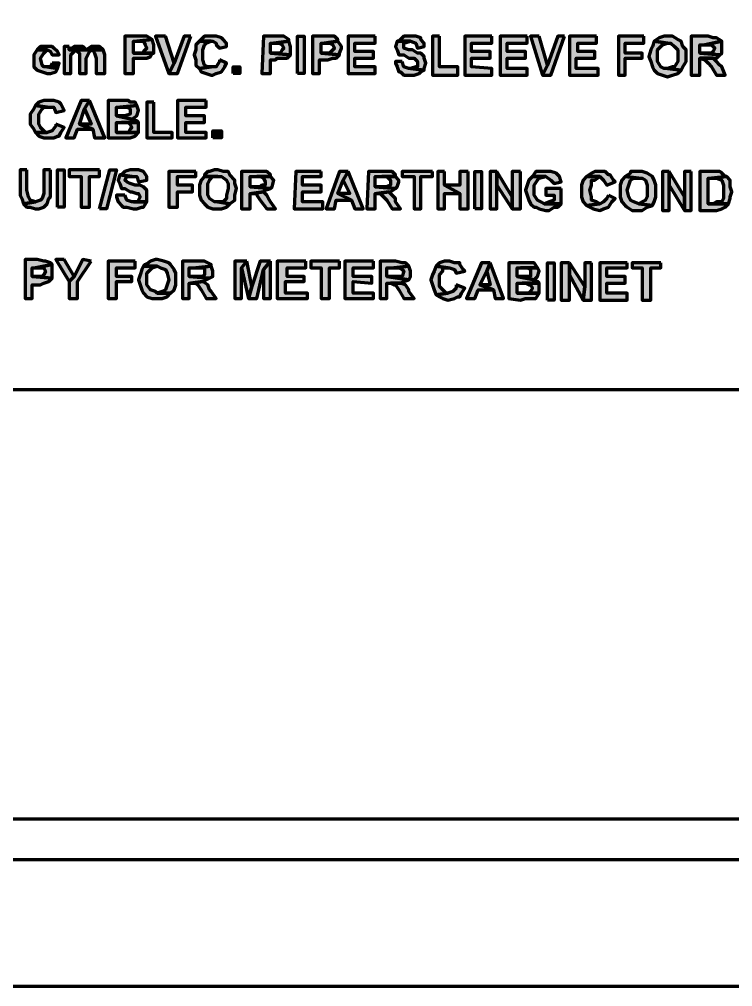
# Model space of a CAD drawing. Header units: inches. Extents: x 16 to 776, y 37 to 575.
# Drawn here: x 269.6 to 339.9, y 37.3 to 132.7 of the extents above; entities that cross this region are included whole.
import ezdxf

# ---------------------------------------------------------------- set-up
doc = ezdxf.new("R2010")
doc.units = ezdxf.units.IN
doc.header["$MEASUREMENT"] = 0
doc.layers.add('H', color=7, linetype='CONTINUOUS', lineweight=100)
doc.layers.add('P', color=250, linetype='CONTINUOUS', lineweight=100)

msp = doc.modelspace()

# ---------------------------------------------------------------- hatches: boundary and pattern name
at = {"layer": 'H', "linetype": 'Continuous'}
for points in [[(281.333, 131), (280, 131), (280, 127.333), (280.833, 127.333), (280.833, 128.833), (281.333, 128.833), (281.667, 128.833), (282.167, 128.833), (282.5, 129), (282.667, 129.333), (280.833, 129.333), (280.833, 130.5), (281.167, 130.5), (282.667, 130.667), (282.167, 131), (281.833, 131)], [(282.667, 130.667), (281.167, 130.5), (281.833, 130.5), (282, 130.167), (282.167, 129.833), (282, 129.667), (281.833, 129.5), (281.833, 129.333), (281.167, 129.333), (280.833, 129.333), (282.667, 129.333), (282.833, 129.333), (282.833, 130), (282.833, 130.167)], [(284, 131), (283, 131), (284.333, 127.333), (284.833, 128.333)], [(286.5, 131), (285.833, 131), (284.833, 128.333), (284.333, 127.333), (285.167, 127.333)], [(288.667, 131), (288.167, 131), (287.833, 131), (287.333, 130.5), (288.5, 130.5), (288.667, 130.5), (289, 130.333), (289, 130.167), (289.333, 129.833), (290, 130), (290, 130.333), (289.667, 130.667), (289.5, 130.833), (289, 131)], [(294.833, 131), (293.667, 131), (293.5, 127.333), (294.333, 127.333), (294.333, 128.667), (294.833, 128.667), (295, 128.833), (295.5, 128.833), (296, 128.833), (296.333, 129.167), (294.333, 129.333), (294.333, 130.333), (294.667, 130.333), (296.167, 130.5), (296.167, 130.667), (295.667, 131), (295.5, 131)], [(297, 127.333), (297, 131), (297.667, 131), (297.667, 127.333)], [(299.667, 131), (298.5, 131), (298.5, 127.333), (299.167, 127.333), (299.167, 128.667), (299.833, 128.667), (300, 128.667), (300.5, 128.833), (300.833, 128.833), (301.167, 129.167), (299.333, 129.333), (299.333, 130.333), (299.667, 130.333), (301, 130.5), (301, 130.667), (300.667, 131), (300.333, 131)], [(304.667, 131), (302, 131), (302, 127.333), (304.667, 127.333), (304.667, 128), (302.667, 128), (302.667, 128.833), (304.5, 128.833), (304.5, 129.5), (302.667, 129.5), (302.667, 130.333), (304.667, 130.333)], [(308.167, 131), (308, 131), (307.5, 131), (307.333, 130.833), (307, 130.5), (306.833, 130.5), (308.167, 130.5), (308.667, 130.333), (308.833, 129.833), (309.5, 130), (309.5, 130.333), (309.167, 130.667), (309.167, 130.833), (308.667, 131)], [(311, 131), (310.333, 131), (310.333, 127.167), (312.833, 127.167), (312.833, 128), (311, 128)], [(316.167, 131), (313.5, 131), (313.5, 127.167), (316.167, 127.167), (316.167, 127.833), (314.167, 128), (314.167, 128.833), (316, 128.833), (316, 129.5), (314.167, 129.5), (314.167, 130.333), (316.167, 130.333)], [(319.667, 131), (317, 131), (317, 127.167), (319.667, 127.167), (319.667, 127.833), (317.667, 127.833), (317.667, 128.833), (319.5, 128.833), (319.5, 129.5), (317.667, 129.5), (317.667, 130.333), (319.667, 130.333)], [(320.833, 131), (320, 131), (321.167, 127.167), (321.667, 128.167)], [(323.333, 131), (322.667, 131), (321.667, 128.167), (321.167, 127.167), (322, 127.167)], [(326.5, 131), (323.833, 131), (323.833, 127.167), (326.667, 127.167), (326.667, 127.833), (324.5, 127.833), (324.5, 128.833), (326.333, 128.833), (326.333, 129.5), (324.667, 129.5), (324.667, 130.333), (326.5, 130.333)], [(331.167, 131), (328.667, 131), (328.667, 127.167), (329.333, 127.167), (329.333, 128.833), (331, 128.833), (331, 129.333), (329.333, 129.333), (329.333, 130.333), (331.167, 130.333)], [(333.5, 131), (333.167, 131), (332.667, 130.833), (332.167, 130.5), (333.5, 130.333), (333.833, 130.333), (334.167, 130), (334.5, 129.667), (334.5, 129), (334.5, 128.5), (334.167, 128), (334, 128), (333.5, 127.833), (334.833, 127.667), (335, 128), (335.333, 128.5), (335.333, 129), (335.333, 129.667), (335, 130), (334.833, 130.5), (334.5, 130.667), (334, 131)], [(337.5, 131), (335.833, 131), (335.833, 127.167), (336.667, 127.167), (336.667, 128.833), (338, 128.833), (338.333, 128.833), (338.667, 129.167), (336.667, 129.333), (336.667, 130.167), (337.167, 130.167), (338.833, 130.5), (338.333, 130.833), (338, 130.833)], [(271.333, 129.667), (271, 129.167), (271, 128.833), (271, 128.667), (271, 128), (271.333, 127.667), (271.833, 127.5), (272.333, 127.333), (272.667, 127.333), (273.167, 127.5), (273.333, 127.833), (272.333, 128), (272, 128), (271.833, 128.167), (271.667, 128.833), (272, 129.333), (272.333, 129.667)], [(272.333, 130), (271.667, 130), (271.333, 129.667), (272.333, 129.667), (272.667, 129.5), (272.833, 129.167), (273.5, 129.167), (273.333, 129.5), (273, 129.833), (272.833, 130)], [(274.5, 130), (274, 130), (274, 127.333), (274.667, 127.333), (274.667, 128.667), (274.667, 128.833), (274.667, 129.167), (275, 129.5), (275.167, 129.667), (277.833, 129.667), (274.5, 129.667)], [(275.333, 130), (275, 130), (274.5, 129.667), (276.167, 129.667), (275.833, 130)], [(277, 130), (276.667, 130), (276.167, 129.667), (274.5, 129.667), (277.833, 129.667), (277.5, 130)], [(275.167, 129.667), (275.333, 129.5), (275.5, 129.333), (275.5, 128.833), (275.5, 127.333), (276.167, 127.333), (276.167, 128.667), (276.167, 128.833), (276.333, 129.167), (276.5, 129.5), (276.833, 129.667)], [(277.833, 129.667), (275.167, 129.667), (276.833, 129.667), (277, 129.333), (277.167, 128.833), (277.167, 127.333), (278, 127.333), (278, 129.167)], [(287.333, 130.5), (287, 130.167), (287, 129.667), (286.833, 129.167), (287, 128.667), (287, 128.167), (287.333, 127.833), (288.5, 128), (288.167, 128), (287.833, 128.167), (287.667, 128.667), (287.667, 129.167), (287.667, 129.667), (287.833, 130.167), (288, 130.333), (288.5, 130.5)], [(296.167, 130.5), (294.667, 130.333), (295.167, 130.333), (295.5, 130.167), (295.667, 129.833), (295.5, 129.667), (295.333, 129.333), (294.667, 129.333), (294.333, 129.333), (296.333, 129.167), (296.333, 129.333), (296.333, 129.833), (296.333, 130)], [(301, 130.5), (299.667, 130.333), (300.167, 130.333), (300.5, 130.167), (300.667, 129.833), (300.5, 129.667), (300.167, 129.333), (299.667, 129.333), (299.333, 129.333), (301.167, 129.167), (301.167, 129.333), (301.333, 129.833), (301.333, 130)], [(306.833, 130.5), (306.667, 130), (306.833, 129.667), (307, 129.167), (307.5, 129.167), (308, 128.833), (308.5, 128.833), (308.833, 128.5), (308.833, 128.333), (308.833, 128), (308.667, 128), (308.167, 127.833), (309.5, 127.667), (309.5, 127.833), (309.667, 128.333), (309.5, 128.833), (309.5, 129), (309.167, 129.333), (308.833, 129.333), (308.333, 129.667), (308, 129.667), (307.5, 129.833), (307.5, 130), (307.5, 130.333), (308.167, 130.5)], [(332.167, 130.5), (332, 130), (331.833, 129.667), (331.667, 129), (331.833, 128.5), (332, 128), (332.167, 127.667), (332.5, 127.333), (333, 127.167), (333.5, 127), (334, 127.167), (334.5, 127.333), (334.833, 127.667), (333.5, 127.833), (333.167, 127.833), (332.833, 128), (332.5, 128.5), (332.5, 129), (332.5, 129.667), (332.833, 130), (333, 130.167), (333.5, 130.333)], [(338.833, 130.5), (337.167, 130.167), (337.833, 130.167), (338, 130), (338.167, 129.833), (338, 129.5), (337.833, 129.333), (337.167, 129.333), (336.667, 129.333), (338.667, 129.167), (338.833, 129.333), (338.833, 129.833), (338.833, 130)], [(338, 128.833), (336.667, 128.833), (337.167, 128.667), (337.333, 128.5), (337.5, 128.333), (337.833, 128), (338.333, 127.167), (339.167, 127.167), (338.833, 128), (338.667, 128.167), (338.333, 128.5)], [(272.833, 128.333), (272.667, 128), (272.333, 128), (273.333, 127.833), (273.5, 128.333)], [(289.333, 128.667), (289.333, 128.5), (289, 128), (288.5, 128), (287.333, 127.833), (287.5, 127.5), (288, 127.333), (288.5, 127.167), (288.667, 127.167), (289, 127.333), (289.5, 127.5), (289.833, 128), (290, 128.333)], [(290.667, 127.333), (290.667, 128), (291.333, 128), (291.333, 127.333)], [(307.333, 128.5), (306.667, 128.5), (306.667, 128.333), (306.833, 128), (307, 127.5), (307.167, 127.5), (307.5, 127.167), (308.167, 127.167), (308.5, 127.167), (309, 127.333), (309.167, 127.5), (309.5, 127.667), (308.167, 127.833), (308, 127.833), (307.5, 128)], [(271.167, 124.167), (271, 123.833), (270.667, 123.333), (270.667, 122.833), (270.667, 122.333), (271, 121.833), (271.167, 121.5), (272.333, 121.5), (272.167, 121.5), (271.833, 121.833), (271.667, 122), (271.5, 122.333), (271.5, 122.833), (271.5, 123.333), (271.833, 123.833), (272, 124), (272.333, 124)], [(272.5, 124.667), (272, 124.667), (271.5, 124.5), (271.167, 124.167), (272.333, 124), (272.5, 124), (272.833, 124), (273, 124), (273.167, 123.5), (274, 123.667), (273.833, 124), (273.667, 124.333), (273.5, 124.5), (273, 124.667)], [(276.5, 124.667), (275.667, 124.667), (274.167, 121), (275, 121), (275.333, 121.833), (276.833, 121.833), (275.5, 122.333), (276, 123.833)], [(276.5, 124.667), (276, 123.833), (276.667, 122.333), (275.5, 122.333), (276.833, 121.833), (277, 121), (278, 121)], [(279.833, 124.667), (278.333, 124.667), (278.333, 121), (279.667, 121), (280, 121), (280.5, 121), (281, 121.167), (281.333, 121.5), (279.167, 121.5), (279.167, 122.5), (279.667, 122.5), (281.333, 122.5), (281.167, 122.667), (280.667, 122.833), (279.167, 123.167), (279.167, 124), (279.5, 124), (281.167, 124.167), (281, 124.5), (280.5, 124.5), (280.333, 124.667)], [(281.167, 124.167), (279.5, 124), (279.667, 124), (280.167, 124), (280.5, 123.833), (280.5, 123.667), (280.5, 123.333), (280, 123.167), (279.667, 123.167), (279.167, 123.167), (280.667, 122.833), (281.167, 123.167), (281.333, 123.667)], [(282.833, 124.5), (282.167, 124.5), (282.167, 121), (284.667, 121), (284.667, 121.5), (282.833, 121.5)], [(288, 124.667), (285.167, 124.667), (285.167, 121), (288, 121), (288, 121.5), (286, 121.5), (286, 122.5), (287.833, 122.5), (287.833, 123.167), (286, 123.167), (286, 124), (288, 124)], [(273.167, 122.333), (273.167, 122.167), (272.833, 121.667), (272.333, 121.5), (271.167, 121.5), (271.5, 121.167), (272, 121), (272.333, 121), (273, 121), (273.333, 121.167), (273.5, 121.167), (273.667, 121.5), (274, 122)], [(281.333, 122.5), (279.667, 122.5), (279.833, 122.5), (280.333, 122.5), (280.5, 122.333), (280.667, 122), (280.5, 121.833), (280.333, 121.5), (279.667, 121.5), (279.167, 121.5), (281.333, 121.5), (281.333, 122), (281.333, 122.167)], [(288.667, 121), (288.667, 121.667), (289.5, 121.667), (289.5, 121)], [(270.333, 117.833), (269.667, 117.833), (269.667, 115.833), (269.667, 115.333), (269.833, 115), (270, 114.5), (271.167, 114.667), (270.667, 114.833), (270.5, 115.167), (270.333, 115.833)], [(272.667, 117.833), (272, 117.833), (272, 115.833), (272, 115.5), (271.833, 115), (271.667, 114.833), (271.167, 114.667), (270, 114.5), (270.333, 114.167), (270.667, 114.167), (271.167, 114), (271.5, 114), (272, 114.167), (272.333, 114.5), (272.5, 115), (272.667, 115.167), (272.667, 116)], [(273.333, 114.167), (273.333, 117.833), (274, 117.833), (274, 114.167)], [(277.5, 117.833), (274.5, 117.833), (274.5, 117.167), (275.667, 117.167), (275.667, 114.167), (276.5, 114.167), (276.5, 117.167), (277.5, 117.167)], [(277.5, 114), (278.5, 117.833), (279.167, 117.833), (278.167, 114)], [(279.5, 117.333), (279.333, 116.833), (279.5, 116.5), (279.667, 116), (280, 116), (280.5, 115.667), (280.667, 115.667), (281.167, 115.5), (281.333, 115.5), (281.5, 115.167), (281.333, 114.833), (281.333, 114.667), (280.833, 114.667), (282.167, 114.667), (282.167, 115.167), (282.167, 115.333), (282.167, 115.833), (281.833, 116.167), (281.5, 116.333), (281, 116.333), (280.5, 116.5), (280.167, 116.667), (280, 116.833), (280.167, 117.167), (280.667, 117.167)], [(280.833, 117.833), (280.5, 117.833), (280, 117.667), (279.667, 117.333), (279.5, 117.333), (280.667, 117.167), (281.167, 117.167), (281.333, 116.667), (282.167, 116.833), (282.167, 117.167), (281.833, 117.667), (281.333, 117.833)], [(287, 117.667), (284.333, 117.667), (284.333, 114.167), (285.167, 114.167), (285.167, 115.667), (286.667, 115.667), (286.667, 116.333), (285.167, 116.333), (285.167, 117.167), (287, 117.167)], [(289.167, 117.833), (288.833, 117.833), (288.333, 117.667), (288.167, 117.667), (287.833, 117.333), (287.833, 117.167), (289.167, 117.167), (289.5, 117.167), (290, 116.833), (290.167, 116.5), (290.167, 116), (290, 115.333), (290, 115), (289.667, 114.667), (289.167, 114.667), (290.333, 114.5), (290.833, 114.833), (290.833, 115.333), (291, 116), (290.833, 116.5), (290.833, 116.833), (290.333, 117.333), (290.167, 117.667), (289.667, 117.667)], [(293.167, 117.667), (291.5, 117.667), (291.5, 114), (292.333, 114), (292.333, 115.5), (292.5, 115.5), (293.667, 115.667), (293.833, 115.833), (294.333, 116), (292.333, 116.167), (292.333, 117.167), (293, 117.167), (294.333, 117.167), (294.333, 117.333), (294, 117.667), (293.833, 117.667)], [(299.333, 117.667), (296.833, 117.667), (296.667, 114), (299.5, 114), (299.5, 114.667), (297.5, 114.667), (297.5, 115.667), (299.333, 115.667), (299.333, 116.333), (297.5, 116.333), (297.5, 117.167), (299.333, 117.167)], [(302, 117.667), (301.167, 117.667), (299.833, 114), (300.667, 114), (300.833, 114.833), (302.333, 114.833), (301, 115.5), (301.5, 116.833)], [(302, 117.667), (301.5, 116.833), (302.167, 115.5), (301, 115.5), (302.333, 114.833), (302.667, 114), (303.5, 114)], [(305.5, 117.667), (304, 117.667), (303.833, 114), (304.667, 114), (304.667, 115.5), (304.833, 115.5), (306, 115.667), (306.167, 115.667), (306.667, 116), (304.667, 116.167), (304.667, 117.167), (305.333, 117.167), (306.667, 117.167), (306.667, 117.333), (306.333, 117.667), (306.167, 117.667)], [(310.333, 117.667), (307.333, 117.667), (307.333, 117.167), (308.5, 117.167), (308.5, 114), (309.167, 114), (309.167, 117.167), (310.333, 117.167)], [(311.5, 117.667), (310.833, 117.667), (310.833, 114), (311.5, 114), (311.5, 115.5), (313, 115.5), (311.5, 116.333)], [(313.833, 117.667), (313, 117.667), (313, 116.333), (311.5, 116.333), (313, 115.5), (313, 114), (313.833, 114)], [(314.5, 114), (314.5, 117.667), (315.167, 117.667), (315.167, 114)], [(316.667, 117.667), (316, 117.667), (316, 114), (316.667, 114), (316.667, 116.333)], [(316.667, 117.667), (316.667, 116.333), (318.167, 114), (318.167, 115.167)], [(319, 117.667), (318.167, 117.667), (318.167, 115.167), (318.167, 114), (319, 114)], [(321.5, 117.667), (321, 117.667), (320.5, 117.667), (320.167, 117.167), (321.5, 117.167), (322, 116.833), (322.333, 116.5), (323, 116.667), (322.833, 117.167), (322.5, 117.5), (322, 117.667)], [(326.833, 117.667), (326.333, 117.667), (326, 117.5), (325.5, 117.167), (326.833, 117.167), (327.167, 116.833), (327.5, 116.333), (328.333, 116.667), (328.167, 116.833), (327.833, 117.333), (327.667, 117.333), (327.333, 117.667)], [(330.667, 117.667), (330.167, 117.667), (329.833, 117.667), (329.833, 117.5), (329.333, 117.167), (330.667, 117), (331, 117), (331.333, 116.833), (331.5, 116.333), (331.5, 115.833), (331.5, 115.167), (331.333, 114.833), (331, 114.667), (330.667, 114.5), (332, 114.333), (332.167, 114.667), (332.333, 115.167), (332.333, 115.833), (332.333, 116.333), (332.167, 116.833), (332, 117.167), (331.5, 117.5), (331, 117.667)], [(333.667, 117.667), (333, 117.667), (333, 113.833), (333.667, 113.833), (333.667, 116.333)], [(333.667, 117.667), (333.667, 116.333), (335.167, 113.833), (335.167, 115.167)], [(335.833, 117.667), (335.167, 117.667), (335.167, 115.167), (335.167, 113.833), (335.833, 113.833)], [(338, 117.667), (336.667, 117.667), (336.667, 113.833), (338, 113.833), (338.333, 113.833), (338.833, 114), (339.167, 114.167), (339.5, 114.5), (337.5, 114.5), (337.5, 117), (337.833, 117), (339.333, 117.167), (339.167, 117.167), (338.833, 117.5), (338.667, 117.667)], [(287.833, 117.167), (287.5, 116.833), (287.333, 116.333), (287.333, 116), (287.333, 115.333), (287.5, 114.833), (287.833, 114.5), (288.167, 114.167), (288.667, 114), (289.167, 114), (289.5, 114), (290, 114.167), (290.333, 114.5), (289.167, 114.667), (288.833, 114.667), (288.333, 115), (288.167, 115.333), (288.167, 116), (288.167, 116.5), (288.333, 116.833), (288.667, 117.167), (289.167, 117.167)], [(294.333, 117.167), (293, 117.167), (293.333, 117.167), (293.667, 117), (293.833, 116.667), (293.833, 116.333), (293.5, 116.333), (293.333, 116.167), (292.833, 116.167), (292.333, 116.167), (294.333, 116), (294.5, 116.167), (294.667, 116.833)], [(306.667, 117.167), (305.333, 117.167), (305.833, 117.167), (306.167, 116.833), (306.167, 116.667), (306.167, 116.333), (305.833, 116.167), (305.167, 116.167), (304.667, 116.167), (306.667, 116), (306.833, 116.167), (307, 116.667), (307, 116.833)], [(320.167, 117.167), (319.833, 116.833), (319.667, 116.333), (319.5, 115.833), (319.667, 115.333), (319.833, 114.833), (320, 114.5), (320.333, 114.167), (320.5, 114.167), (320.833, 114), (321.5, 113.833), (321.833, 113.833), (322.333, 114.167), (322.667, 114.167), (323, 114.5), (321.333, 114.5), (321, 114.667), (320.667, 114.833), (320.333, 115.333), (320.333, 115.833), (320.333, 116.333), (320.667, 116.833), (320.833, 117), (321.5, 117.167)], [(325.5, 117.167), (325.167, 116.833), (325, 116.333), (325, 115.833), (325, 115.167), (325.167, 114.667), (325.5, 114.333), (326.833, 114.5), (326.5, 114.667), (326, 114.833), (326, 115.167), (325.833, 115.833), (326, 116.333), (326, 116.833), (326.333, 116.833), (326.833, 117.167)], [(329.333, 117.167), (329, 116.833), (328.833, 116.333), (328.833, 115.833), (328.833, 115.167), (329, 114.667), (329.333, 114.333), (329.5, 114.167), (330, 113.833), (330.667, 113.833), (331, 113.833), (331.5, 114.167), (332, 114.333), (330.667, 114.5), (330.167, 114.667), (329.833, 114.833), (329.667, 115.167), (329.5, 115.833), (329.667, 116.333), (329.833, 116.833), (330.167, 117), (330.667, 117)], [(339.333, 117.167), (337.833, 117), (338, 117), (338.333, 117), (338.833, 116.833), (339, 116.333), (339, 115.833), (339, 115.5), (339, 115), (338.833, 114.667), (338.333, 114.667), (338, 114.5), (337.5, 114.5), (339.5, 114.5), (339.667, 115), (339.667, 115.167), (339.833, 115.667), (339.667, 116.167), (339.667, 116.667), (339.667, 116.833)], [(293.667, 115.667), (292.5, 115.5), (292.833, 115.5), (293, 115.5), (293, 115.333), (293.333, 114.833), (294, 114), (294.833, 114), (294.333, 114.667), (294.167, 115), (294, 115.333)], [(306, 115.667), (304.833, 115.5), (305.167, 115.5), (305.333, 115.333), (305.833, 114.833), (306.333, 114), (307.167, 114), (306.667, 114.667), (306.667, 115), (306.333, 115.333)], [(323, 116), (321.5, 116), (321.5, 115.333), (322.333, 115.333), (322.333, 114.833), (321.833, 114.667), (321.333, 114.5), (323, 114.5)], [(280, 115.333), (279.167, 115.333), (279.167, 115.167), (279.333, 114.667), (279.667, 114.333), (279.833, 114.167), (280.167, 114.167), (280.833, 114), (281.167, 114), (281.667, 114.167), (281.833, 114.167), (282.167, 114.667), (280.833, 114.667), (280.667, 114.667), (280.167, 114.833)], [(327.667, 115.333), (327.5, 115), (327.167, 114.667), (326.833, 114.5), (325.5, 114.333), (325.833, 114.167), (326.167, 114), (326.833, 113.833), (327.167, 114), (327.667, 114.167), (328, 114.667), (328.333, 115)], [(271.333, 109), (270.167, 109), (270.167, 105.167), (270.833, 105.167), (270.833, 106.5), (271.333, 106.5), (271.667, 106.5), (272, 106.667), (272.5, 106.833), (272.833, 107.167), (270.833, 107.333), (270.833, 108.167), (271.167, 108.167), (272.833, 108.5), (272.667, 108.667), (272.167, 108.833), (272, 108.833)], [(274, 109), (273.167, 109), (274.5, 106.833), (275, 107.333)], [(276.667, 108.833), (275.833, 109), (275, 107.333), (274.5, 106.833), (274.5, 105.167), (275.333, 105.167), (275.333, 106.833)], [(281, 108.833), (278.333, 108.833), (278.333, 105.167), (279.167, 105.167), (279.167, 106.833), (280.667, 106.833), (280.667, 107.333), (279.167, 107.333), (279.167, 108.167), (281, 108.167)], [(283.167, 109), (283, 109), (282.5, 108.833), (282.333, 108.667), (282, 108.5), (281.833, 108.333), (283.167, 108.333), (283.5, 108.167), (284, 108), (284.167, 107.667), (284.333, 107), (284.167, 106.5), (284, 106), (283.667, 105.833), (283.167, 105.667), (284.5, 105.667), (284.833, 106), (285, 106.5), (285, 107), (285, 107.667), (284.833, 108), (284.5, 108.5), (284.333, 108.667), (283.833, 108.833)], [(287.167, 108.833), (285.667, 108.833), (285.667, 105.167), (286.333, 105.167), (286.333, 106.667), (286.5, 106.667), (287.667, 106.833), (288, 107), (288.333, 107.167), (286.333, 107.333), (286.333, 108.167), (287, 108.167), (288.5, 108.333), (288.5, 108.5), (288.167, 108.667), (287.833, 108.833)], [(292, 108.833), (290.833, 108.833), (290.833, 105.167), (291.5, 105.167), (291.5, 108.167)], [(292, 108.833), (291.5, 108.167), (292.167, 105.167), (292.5, 106.333)], [(294.333, 108.833), (293.333, 108.833), (292.5, 106.333), (292.167, 105.167), (293, 105.167), (293.667, 108)], [(294.333, 108.833), (293.667, 108), (293.667, 105.167), (294.333, 105.167)], [(297.833, 108.833), (295, 108.833), (295, 105.167), (298, 105.167), (298, 105.667), (295.833, 105.667), (295.833, 106.833), (297.667, 106.833), (297.667, 107.333), (296, 107.333), (296, 108.167), (297.833, 108.167)], [(301.167, 108.833), (298.333, 108.833), (298.333, 108.167), (299.333, 108.167), (299.333, 105.167), (300.167, 105.167), (300.167, 108.167), (301.167, 108.167)], [(304.5, 108.833), (301.667, 108.833), (301.667, 105.167), (304.5, 105.167), (304.5, 105.667), (302.5, 105.667), (302.5, 106.833), (304.333, 106.667), (304.333, 107.333), (302.5, 107.333), (302.5, 108.167), (304.5, 108.167)], [(306.667, 108.833), (305.167, 108.833), (305.167, 105.167), (305.833, 105.167), (305.833, 106.667), (306.167, 106.667), (307.167, 106.667), (307.5, 106.833), (308, 107), (305.833, 107.333), (305.833, 108.167), (306.5, 108.167), (308, 108.333), (307.667, 108.667), (307.333, 108.667)], [(312, 108.833), (311.5, 108.833), (311, 108.667), (310.667, 108.333), (311.833, 108.167), (312, 108.167), (312.5, 108), (312.667, 107.667), (313.5, 107.833), (313.333, 108), (313, 108.5), (313, 108.667), (312.5, 108.667)], [(272.833, 108.5), (271.167, 108.167), (271.667, 108.167), (272, 108.167), (272.167, 107.833), (272, 107.5), (271.833, 107.333), (271.167, 107.333), (270.833, 107.333), (272.833, 107.167), (272.833, 107.333), (272.833, 107.833), (272.833, 108)], [(281.833, 108.333), (281.667, 108), (281.5, 107.5), (281.333, 107), (281.5, 106.5), (281.667, 106), (281.833, 105.667), (282.167, 105.333), (282.667, 105.167), (283.167, 105.167), (283.667, 105.167), (284.167, 105.333), (284.5, 105.667), (283.167, 105.667), (283, 105.833), (282.5, 106), (282.167, 106.5), (282.167, 107), (282.167, 107.667), (282.5, 108), (282.667, 108.167), (283.167, 108.333)], [(288.5, 108.333), (287, 108.167), (287.5, 108.167), (287.833, 108.167), (287.833, 107.833), (287.833, 107.5), (287.667, 107.333), (287.5, 107.333), (287, 107.333), (286.333, 107.333), (288.333, 107.167), (288.667, 107.333), (288.667, 107.833)], [(308, 108.333), (306.5, 108.167), (306.667, 108.167), (307, 108.167), (307.333, 108), (307.5, 107.833), (307.333, 107.333), (307.167, 107.333), (307, 107.333), (306.5, 107.333), (305.833, 107.333), (308, 107), (308.167, 107.333), (308.167, 107.833)], [(310.667, 108.333), (310.5, 107.833), (310.333, 107.5), (310.167, 107), (310.333, 106.5), (310.5, 106), (310.667, 105.5), (311.833, 105.667), (311.667, 105.667), (311.333, 106), (311, 106.333), (311, 107), (311, 107.5), (311.333, 107.833), (311.333, 108.167), (311.833, 108.167)], [(316, 108.667), (315.167, 108.667), (313.667, 105.167), (314.5, 105.167), (314.833, 106), (316.333, 106), (315, 106.5), (315.667, 107.833)], [(316, 108.667), (315.667, 107.833), (316, 106.5), (315, 106.5), (316.333, 106), (316.5, 105.167), (317.333, 105.167)], [(319.333, 108.667), (317.833, 108.667), (317.833, 105.167), (319, 105), (319.5, 105.167), (320, 105.167), (320.5, 105.167), (320.833, 105.667), (318.667, 105.667), (318.667, 106.667), (319.167, 106.667), (320.833, 106.667), (320.667, 106.833), (320.333, 107), (318.667, 107.333), (318.667, 108.167), (319, 108.167), (320.667, 108.167), (320.333, 108.667), (320, 108.667)], [(320.667, 108.167), (319, 108.167), (319.167, 108.167), (319.667, 108.167), (320, 108), (320, 107.833), (320, 107.333), (319.667, 107.333), (319.5, 107.333), (319, 107.333), (318.667, 107.333), (320.333, 107), (320.667, 107.333), (320.833, 107.833)], [(321.667, 105), (321.667, 108.667), (322.333, 108.667), (322.333, 105)], [(323.833, 108.667), (323, 108.667), (323, 105), (323.833, 105), (323.833, 107.5)], [(323.833, 108.667), (323.833, 107.5), (325.167, 105), (325.333, 106.333)], [(326, 108.667), (325.333, 108.667), (325.333, 106.333), (325.167, 105), (326, 105)], [(329.5, 108.667), (326.833, 108.667), (326.833, 105), (329.5, 105), (329.5, 105.667), (327.5, 105.667), (327.5, 106.667), (329.333, 106.667), (329.333, 107.333), (327.5, 107.333), (327.5, 108.167), (329.5, 108.167)], [(332.833, 108.667), (330, 108.667), (330, 108.167), (331, 108.167), (331, 105), (331.833, 105), (331.833, 108.167), (332.833, 108.167)], [(287.667, 106.833), (286.5, 106.667), (287, 106.667), (287.167, 106.5), (287.5, 106), (288, 105.167), (289, 105.167), (288.5, 105.833), (288.333, 106), (288.167, 106.5)], [(307.167, 106.667), (306.167, 106.667), (306.5, 106.5), (306.667, 106.5), (307, 106), (307.5, 105.167), (308.5, 105.167), (308, 105.833), (308, 106), (307.667, 106.5)], [(312.667, 106.5), (312.667, 106.167), (312.333, 105.833), (311.833, 105.667), (310.667, 105.5), (311, 105.333), (311.333, 105.167), (311.833, 105), (312.5, 105.167), (312.833, 105.333), (313, 105.333), (313.167, 105.667), (313.5, 106.167)], [(320.833, 106.667), (319.167, 106.667), (319.5, 106.667), (319.833, 106.5), (320, 106.5), (320.167, 106.167), (320, 105.833), (319.833, 105.667), (319.333, 105.667), (318.667, 105.667), (320.833, 105.667), (320.833, 106), (320.833, 106.167)]]:
    msp.add_hatch(color=0, dxfattribs=at).paths.add_polyline_path(points)

# ---------------------------------------------------------------- linework, layer by layer
at = {"layer": 'P', "color": 0, "linetype": 'Continuous'}
for points in [[(15.833, 574.833), (776, 574.833), (776, 37.333), (15.833, 37.333), (15.833, 574.833)], [(28.5, 49.833), (28.5, 562.333), (763.333, 562.333), (763.333, 49.833), (28.5, 49.833)], [(54.833, 490.833), (413.333, 490.833), (413.333, 96.167), (54.833, 96.167), (54.833, 490.833)], [(220.833, 490.833), (413.333, 490.833), (413.333, 96.167), (220.833, 96.167), (220.833, 490.833)], [(281.333, 131), (280, 131), (280, 127.333), (280.833, 127.333), (280.833, 128.833), (281.333, 128.833), (281.667, 128.833), (282.167, 128.833), (282.5, 129), (282.667, 129.333), (280.833, 129.333), (280.833, 130.5), (281.167, 130.5), (282.667, 130.667), (282.667, 130.667), (282.167, 131), (281.833, 131), (281.333, 131)], [(282.667, 130.667), (281.167, 130.5), (281.167, 130.5), (281.833, 130.5), (282, 130.167), (282.167, 129.833), (282, 129.667), (281.833, 129.5), (281.833, 129.333), (281.167, 129.333), (280.833, 129.333), (282.667, 129.333), (282.833, 129.333), (282.833, 130), (282.833, 130.167), (282.667, 130.667)], [(284, 131), (283, 131), (284.333, 127.333), (284.833, 128.333), (284, 131)], [(286.5, 131), (285.833, 131), (284.833, 128.333), (284.333, 127.333), (285.167, 127.333), (286.5, 131)], [(288.667, 131), (288.167, 131), (287.833, 131), (287.333, 130.5), (287.333, 130.5), (288.5, 130.5), (288.667, 130.5), (289, 130.333), (289, 130.167), (289.333, 129.833), (290, 130), (290, 130.333), (289.667, 130.667), (289.5, 130.833), (289, 131), (288.667, 131)], [(294.833, 131), (293.667, 131), (293.5, 127.333), (294.333, 127.333), (294.333, 128.667), (294.833, 128.667), (295, 128.833), (295.5, 128.833), (296, 128.833), (296.333, 129.167), (294.333, 129.333), (294.333, 130.333), (294.667, 130.333), (296.167, 130.5), (296.167, 130.667), (295.667, 131), (295.5, 131), (294.833, 131)], [(297, 127.333), (297, 131), (297.667, 131), (297.667, 127.333), (297, 127.333)], [(299.667, 131), (298.5, 131), (298.5, 127.333), (299.167, 127.333), (299.167, 128.667), (299.833, 128.667), (300, 128.667), (300.5, 128.833), (300.833, 128.833), (301.167, 129.167), (299.333, 129.333), (299.333, 130.333), (299.667, 130.333), (301, 130.5), (301, 130.667), (300.667, 131), (300.333, 131), (299.667, 131)], [(304.667, 131), (302, 131), (302, 127.333), (304.667, 127.333), (304.667, 128), (302.667, 128), (302.667, 128.833), (304.5, 128.833), (304.5, 129.5), (302.667, 129.5), (302.667, 130.333), (304.667, 130.333), (304.667, 131)], [(308.167, 131), (308, 131), (307.5, 131), (307.333, 130.833), (307, 130.5), (306.833, 130.5), (308.167, 130.5), (308.667, 130.333), (308.833, 129.833), (309.5, 130), (309.5, 130.333), (309.167, 130.667), (309.167, 130.833), (308.667, 131), (308.167, 131)], [(311, 131), (310.333, 131), (310.333, 127.167), (312.833, 127.167), (312.833, 128), (311, 128), (311, 131)], [(316.167, 131), (313.5, 131), (313.5, 127.167), (316.167, 127.167), (316.167, 127.833), (314.167, 128), (314.167, 128.833), (316, 128.833), (316, 129.5), (314.167, 129.5), (314.167, 130.333), (316.167, 130.333), (316.167, 131)], [(319.667, 131), (317, 131), (317, 127.167), (319.667, 127.167), (319.667, 127.833), (317.667, 127.833), (317.667, 128.833), (319.5, 128.833), (319.5, 129.5), (317.667, 129.5), (317.667, 130.333), (319.667, 130.333), (319.667, 131)], [(320.833, 131), (320, 131), (321.167, 127.167), (321.667, 128.167), (320.833, 131)], [(323.333, 131), (322.667, 131), (321.667, 128.167), (321.167, 127.167), (322, 127.167), (323.333, 131)], [(326.5, 131), (323.833, 131), (323.833, 127.167), (326.667, 127.167), (326.667, 127.833), (324.5, 127.833), (324.5, 128.833), (326.333, 128.833), (326.333, 129.5), (324.667, 129.5), (324.667, 130.333), (326.5, 130.333), (326.5, 131)], [(331.167, 131), (328.667, 131), (328.667, 127.167), (329.333, 127.167), (329.333, 128.833), (331, 128.833), (331, 129.333), (329.333, 129.333), (329.333, 130.333), (331.167, 130.333), (331.167, 131)], [(333.5, 131), (333.167, 131), (332.667, 130.833), (332.667, 130.833), (332.167, 130.5), (332.167, 130.5), (333.5, 130.333), (333.833, 130.333), (334.167, 130), (334.5, 129.667), (334.5, 129), (334.5, 129), (334.5, 128.5), (334.167, 128), (334, 128), (333.5, 127.833), (334.833, 127.667), (335, 128), (335.333, 128.5), (335.333, 129), (335.333, 129), (335.333, 129.667), (335, 130), (334.833, 130.5), (334.5, 130.667), (334, 131), (333.5, 131)], [(337.5, 131), (335.833, 131), (335.833, 127.167), (336.667, 127.167), (336.667, 128.833), (336.667, 128.833), (338, 128.833), (338.333, 128.833), (338.667, 129.167), (336.667, 129.333), (336.667, 130.167), (337.167, 130.167), (338.833, 130.5), (338.833, 130.5), (338.333, 130.833), (338, 130.833), (337.5, 131)], [(271.333, 129.667), (271, 129.167), (271, 128.833), (271, 128.667), (271, 128), (271.333, 127.667), (271.333, 127.667), (271.833, 127.5), (272.333, 127.333), (272.667, 127.333), (273.167, 127.5), (273.333, 127.833), (272.333, 128), (272, 128), (271.833, 128.167), (271.667, 128.833), (271.667, 128.833), (272, 129.333), (272.333, 129.667), (271.333, 129.667)], [(272.333, 130), (272.333, 130), (271.667, 130), (271.333, 129.667), (271.333, 129.667), (272.333, 129.667), (272.667, 129.5), (272.833, 129.167), (273.5, 129.167), (273.333, 129.5), (273, 129.833), (272.833, 130), (272.333, 130)], [(274.5, 130), (274, 130), (274, 127.333), (274.667, 127.333), (274.667, 128.667), (274.667, 128.833), (274.667, 129.167), (275, 129.5), (275.167, 129.667), (277.833, 129.667), (274.5, 129.667), (274.5, 130)], [(275.333, 130), (275, 130), (274.5, 129.667), (276.167, 129.667), (275.833, 130), (275.333, 130)], [(277, 130), (276.667, 130), (276.167, 129.667), (274.5, 129.667), (277.833, 129.667), (277.5, 130), (277.5, 130), (277, 130)], [(275.167, 129.667), (275.333, 129.5), (275.5, 129.333), (275.5, 128.833), (275.5, 127.333), (276.167, 127.333), (276.167, 128.667), (276.167, 128.833), (276.333, 129.167), (276.5, 129.5), (276.833, 129.667), (275.167, 129.667)], [(277.833, 129.667), (275.167, 129.667), (276.833, 129.667), (277, 129.333), (277, 129.333), (277.167, 128.833), (277.167, 127.333), (278, 127.333), (278, 129.167), (278, 129.167), (277.833, 129.667)], [(287.333, 130.5), (287, 130.167), (287, 129.667), (286.833, 129.167), (287, 128.667), (287, 128.167), (287.333, 127.833), (288.5, 128), (288.167, 128), (287.833, 128.167), (287.833, 128.167), (287.667, 128.667), (287.667, 129.167), (287.667, 129.667), (287.833, 130.167), (288, 130.333), (288.5, 130.5), (287.333, 130.5)], [(296.167, 130.5), (294.667, 130.333), (294.667, 130.333), (295.167, 130.333), (295.5, 130.167), (295.667, 129.833), (295.5, 129.667), (295.333, 129.333), (295.333, 129.333), (294.667, 129.333), (294.333, 129.333), (296.333, 129.167), (296.333, 129.333), (296.333, 129.833), (296.333, 130), (296.167, 130.5)], [(301, 130.5), (299.667, 130.333), (299.667, 130.333), (300.167, 130.333), (300.5, 130.167), (300.667, 129.833), (300.5, 129.667), (300.167, 129.333), (300.167, 129.333), (299.667, 129.333), (299.333, 129.333), (301.167, 129.167), (301.167, 129.333), (301.333, 129.833), (301.333, 130), (301, 130.5)], [(306.833, 130.5), (306.667, 130), (306.833, 129.667), (307, 129.167), (307.5, 129.167), (308, 128.833), (308, 128.833), (308.5, 128.833), (308.833, 128.5), (308.833, 128.333), (308.833, 128), (308.667, 128), (308.167, 127.833), (309.5, 127.667), (309.5, 127.833), (309.667, 128.333), (309.667, 128.333), (309.5, 128.833), (309.5, 129), (309.167, 129.333), (308.833, 129.333), (308.333, 129.667), (308, 129.667), (307.5, 129.833), (307.5, 130), (307.5, 130.333), (307.5, 130.333), (308.167, 130.5), (306.833, 130.5)], [(332.167, 130.5), (332, 130), (331.833, 129.667), (331.667, 129), (331.833, 128.5), (332, 128), (332.167, 127.667), (332.5, 127.333), (333, 127.167), (333.5, 127), (334, 127.167), (334.5, 127.333), (334.833, 127.667), (334.833, 127.667), (333.5, 127.833), (333.167, 127.833), (332.833, 128), (332.833, 128), (332.5, 128.5), (332.5, 129), (332.5, 129), (332.5, 129.667), (332.833, 130), (333, 130.167), (333.5, 130.333), (332.167, 130.5)], [(338.833, 130.5), (337.167, 130.167), (337.167, 130.167), (337.833, 130.167), (338, 130), (338.167, 129.833), (338, 129.5), (337.833, 129.333), (337.833, 129.333), (337.167, 129.333), (336.667, 129.333), (338.667, 129.167), (338.833, 129.333), (338.833, 129.833), (338.833, 130), (338.833, 130.5)], [(338, 128.833), (336.667, 128.833), (337.167, 128.667), (337.333, 128.5), (337.5, 128.333), (337.833, 128), (338.333, 127.167), (339.167, 127.167), (338.833, 128), (338.667, 128.167), (338.333, 128.5), (338, 128.833)], [(272.833, 128.333), (272.667, 128), (272.333, 128), (273.333, 127.833), (273.5, 128.333), (272.833, 128.333)], [(289.333, 128.667), (289.333, 128.5), (289, 128), (289, 128), (288.5, 128), (287.333, 127.833), (287.5, 127.5), (288, 127.333), (288.5, 127.167), (288.667, 127.167), (289, 127.333), (289.5, 127.5), (289.5, 127.5), (289.833, 128), (290, 128.333), (289.333, 128.667)], [(290.667, 127.333), (290.667, 128), (291.333, 128), (291.333, 127.333), (290.667, 127.333)], [(307.333, 128.5), (306.667, 128.5), (306.667, 128.333), (306.833, 128), (307, 127.5), (307.167, 127.5), (307.5, 127.167), (308.167, 127.167), (308.5, 127.167), (309, 127.333), (309.167, 127.5), (309.5, 127.667), (308.167, 127.833), (308, 127.833), (307.5, 128), (307.5, 128), (307.333, 128.5)], [(271.167, 124.167), (271, 123.833), (270.667, 123.333), (270.667, 122.833), (270.667, 122.333), (271, 121.833), (271.167, 121.5), (272.333, 121.5), (272.167, 121.5), (271.833, 121.833), (271.667, 122), (271.5, 122.333), (271.5, 122.833), (271.5, 123.333), (271.833, 123.833), (272, 124), (272.333, 124), (271.167, 124.167)], [(272.5, 124.667), (272, 124.667), (271.5, 124.5), (271.167, 124.167), (271.167, 124.167), (272.333, 124), (272.5, 124), (272.833, 124), (273, 124), (273.167, 123.5), (274, 123.667), (273.833, 124), (273.667, 124.333), (273.5, 124.5), (273, 124.667), (272.5, 124.667)], [(276.5, 124.667), (275.667, 124.667), (274.167, 121), (275, 121), (275.333, 121.833), (276.833, 121.833), (275.5, 122.333), (276, 123.833), (276.5, 124.667)], [(276.5, 124.667), (276, 123.833), (276.667, 122.333), (275.5, 122.333), (276.833, 121.833), (277, 121), (278, 121), (276.5, 124.667)], [(279.833, 124.667), (278.333, 124.667), (278.333, 121), (279.667, 121), (280, 121), (280.5, 121), (280.5, 121), (281, 121.167), (281.333, 121.5), (279.167, 121.5), (279.167, 122.5), (279.667, 122.5), (281.333, 122.5), (281.167, 122.667), (280.667, 122.833), (279.167, 123.167), (279.167, 124), (279.5, 124), (281.167, 124.167), (281, 124.5), (280.5, 124.5), (280.333, 124.667), (279.833, 124.667)], [(281.167, 124.167), (279.5, 124), (279.667, 124), (280.167, 124), (280.5, 123.833), (280.5, 123.667), (280.5, 123.333), (280, 123.167), (280, 123.167), (279.667, 123.167), (279.167, 123.167), (280.667, 122.833), (281.167, 123.167), (281.333, 123.667), (281.167, 124.167)], [(282.833, 124.5), (282.167, 124.5), (282.167, 121), (284.667, 121), (284.667, 121.5), (282.833, 121.5), (282.833, 124.5)], [(288, 124.667), (285.167, 124.667), (285.167, 121), (288, 121), (288, 121.5), (286, 121.5), (286, 122.5), (287.833, 122.5), (287.833, 123.167), (286, 123.167), (286, 124), (288, 124), (288, 124.667)], [(273.167, 122.333), (273.167, 122.167), (272.833, 121.667), (272.833, 121.667), (272.333, 121.5), (271.167, 121.5), (271.5, 121.167), (272, 121), (272.333, 121), (272.333, 121), (273, 121), (273.333, 121.167), (273.5, 121.167), (273.667, 121.5), (274, 122), (273.167, 122.333)], [(281.333, 122.5), (279.667, 122.5), (279.833, 122.5), (280.333, 122.5), (280.5, 122.333), (280.667, 122), (280.5, 121.833), (280.333, 121.5), (279.667, 121.5), (279.167, 121.5), (281.333, 121.5), (281.333, 122), (281.333, 122.167), (281.333, 122.5)], [(288.667, 121), (288.667, 121.667), (289.5, 121.667), (289.5, 121), (288.667, 121)], [(270.333, 117.833), (269.667, 117.833), (269.667, 115.833), (269.667, 115.333), (269.833, 115), (270, 114.5), (271.167, 114.667), (271.167, 114.667), (270.667, 114.833), (270.5, 115.167), (270.5, 115.167), (270.333, 115.833), (270.333, 117.833)], [(272.667, 117.833), (272, 117.833), (272, 115.833), (272, 115.5), (271.833, 115), (271.667, 114.833), (271.167, 114.667), (270, 114.5), (270, 114.5), (270.333, 114.167), (270.667, 114.167), (271.167, 114), (271.5, 114), (272, 114.167), (272, 114.167), (272.333, 114.5), (272.333, 114.5), (272.5, 115), (272.667, 115.167), (272.667, 116), (272.667, 117.833)], [(273.333, 114.167), (273.333, 117.833), (274, 117.833), (274, 114.167), (273.333, 114.167)], [(277.5, 117.833), (274.5, 117.833), (274.5, 117.167), (275.667, 117.167), (275.667, 114.167), (276.5, 114.167), (276.5, 117.167), (277.5, 117.167), (277.5, 117.833)], [(277.5, 114), (278.5, 117.833), (279.167, 117.833), (278.167, 114), (277.5, 114)], [(279.5, 117.333), (279.333, 116.833), (279.5, 116.5), (279.667, 116), (280, 116), (280.5, 115.667), (280.667, 115.667), (281.167, 115.5), (281.333, 115.5), (281.5, 115.167), (281.333, 114.833), (281.333, 114.667), (280.833, 114.667), (282.167, 114.667), (282.167, 114.667), (282.167, 115.167), (282.167, 115.333), (282.167, 115.833), (282.167, 115.833), (281.833, 116.167), (281.5, 116.333), (281, 116.333), (280.5, 116.5), (280.167, 116.667), (280, 116.833), (280.167, 117.167), (280.167, 117.167), (280.667, 117.167), (279.5, 117.333)], [(280.833, 117.833), (280.5, 117.833), (280, 117.667), (280, 117.667), (279.667, 117.333), (279.5, 117.333), (280.667, 117.167), (281.167, 117.167), (281.333, 116.667), (282.167, 116.833), (282.167, 117.167), (281.833, 117.667), (281.833, 117.667), (281.333, 117.833), (280.833, 117.833)], [(287, 117.667), (284.333, 117.667), (284.333, 114.167), (285.167, 114.167), (285.167, 115.667), (286.667, 115.667), (286.667, 116.333), (285.167, 116.333), (285.167, 117.167), (287, 117.167), (287, 117.667)], [(289.167, 117.833), (288.833, 117.833), (288.333, 117.667), (288.167, 117.667), (287.833, 117.333), (287.833, 117.167), (289.167, 117.167), (289.5, 117.167), (290, 116.833), (290.167, 116.5), (290.167, 116), (290.167, 116), (290, 115.333), (290, 115), (289.667, 114.667), (289.167, 114.667), (290.333, 114.5), (290.833, 114.833), (290.833, 115.333), (291, 116), (291, 116), (290.833, 116.5), (290.833, 116.833), (290.333, 117.333), (290.167, 117.667), (289.667, 117.667), (289.167, 117.833)], [(293.167, 117.667), (291.5, 117.667), (291.5, 114), (292.333, 114), (292.333, 115.5), (292.5, 115.5), (293.667, 115.667), (293.833, 115.833), (294.333, 116), (292.333, 116.167), (292.333, 117.167), (293, 117.167), (294.333, 117.167), (294.333, 117.333), (294, 117.667), (293.833, 117.667), (293.167, 117.667)], [(299.333, 117.667), (296.833, 117.667), (296.667, 114), (299.5, 114), (299.5, 114.667), (297.5, 114.667), (297.5, 115.667), (299.333, 115.667), (299.333, 116.333), (297.5, 116.333), (297.5, 117.167), (299.333, 117.167), (299.333, 117.667)], [(302, 117.667), (301.167, 117.667), (299.833, 114), (300.667, 114), (300.833, 114.833), (302.333, 114.833), (301, 115.5), (301.5, 116.833), (302, 117.667)], [(302, 117.667), (301.5, 116.833), (302.167, 115.5), (301, 115.5), (302.333, 114.833), (302.667, 114), (303.5, 114), (302, 117.667)], [(305.5, 117.667), (304, 117.667), (303.833, 114), (304.667, 114), (304.667, 115.5), (304.833, 115.5), (306, 115.667), (306.167, 115.667), (306.667, 116), (304.667, 116.167), (304.667, 117.167), (305.333, 117.167), (306.667, 117.167), (306.667, 117.333), (306.333, 117.667), (306.167, 117.667), (305.5, 117.667)], [(310.333, 117.667), (307.333, 117.667), (307.333, 117.167), (308.5, 117.167), (308.5, 114), (309.167, 114), (309.167, 117.167), (310.333, 117.167), (310.333, 117.667)], [(311.5, 117.667), (310.833, 117.667), (310.833, 114), (311.5, 114), (311.5, 115.5), (313, 115.5), (311.5, 116.333), (311.5, 117.667)], [(313.833, 117.667), (313, 117.667), (313, 116.333), (311.5, 116.333), (313, 115.5), (313, 114), (313.833, 114), (313.833, 117.667)], [(314.5, 114), (314.5, 117.667), (315.167, 117.667), (315.167, 114), (314.5, 114)], [(316.667, 117.667), (316, 117.667), (316, 114), (316.667, 114), (316.667, 116.333), (316.667, 117.667)], [(316.667, 117.667), (316.667, 116.333), (318.167, 114), (318.167, 115.167), (316.667, 117.667)], [(319, 117.667), (318.167, 117.667), (318.167, 115.167), (318.167, 114), (319, 114), (319, 117.667)], [(321.5, 117.667), (321, 117.667), (320.5, 117.667), (320.167, 117.167), (321.5, 117.167), (321.5, 117.167), (322, 116.833), (322, 116.833), (322.333, 116.5), (323, 116.667), (322.833, 117.167), (322.5, 117.5), (322.5, 117.5), (322, 117.667), (321.5, 117.667)], [(326.833, 117.667), (326.333, 117.667), (326, 117.5), (325.5, 117.167), (325.5, 117.167), (326.833, 117.167), (326.833, 117.167), (327.167, 116.833), (327.167, 116.833), (327.5, 116.333), (328.333, 116.667), (328.167, 116.833), (327.833, 117.333), (327.667, 117.333), (327.333, 117.667), (326.833, 117.667)], [(330.667, 117.667), (330.167, 117.667), (329.833, 117.667), (329.833, 117.5), (329.333, 117.167), (329.333, 117.167), (330.667, 117), (331, 117), (331.333, 116.833), (331.5, 116.333), (331.5, 115.833), (331.5, 115.833), (331.5, 115.167), (331.333, 114.833), (331, 114.667), (330.667, 114.5), (332, 114.333), (332.167, 114.667), (332.333, 115.167), (332.333, 115.833), (332.333, 115.833), (332.333, 116.333), (332.167, 116.833), (332, 117.167), (331.5, 117.5), (331, 117.667), (330.667, 117.667)], [(333.667, 117.667), (333, 117.667), (333, 113.833), (333.667, 113.833), (333.667, 116.333), (333.667, 117.667)], [(333.667, 117.667), (333.667, 116.333), (335.167, 113.833), (335.167, 115.167), (333.667, 117.667)], [(335.833, 117.667), (335.167, 117.667), (335.167, 115.167), (335.167, 113.833), (335.833, 113.833), (335.833, 117.667)], [(338, 117.667), (336.667, 117.667), (336.667, 113.833), (338, 113.833), (338.333, 113.833), (338.833, 114), (338.833, 114), (339.167, 114.167), (339.5, 114.5), (337.5, 114.5), (337.5, 117), (337.833, 117), (339.333, 117.167), (339.167, 117.167), (338.833, 117.5), (338.667, 117.667), (338, 117.667)], [(287.833, 117.167), (287.5, 116.833), (287.333, 116.333), (287.333, 116), (287.333, 115.333), (287.5, 114.833), (287.833, 114.5), (288.167, 114.167), (288.667, 114), (289.167, 114), (289.5, 114), (290, 114.167), (290.333, 114.5), (290.333, 114.5), (289.167, 114.667), (288.833, 114.667), (288.333, 115), (288.333, 115), (288.167, 115.333), (288.167, 116), (288.167, 116), (288.167, 116.5), (288.333, 116.833), (288.667, 117.167), (289.167, 117.167), (287.833, 117.167)], [(294.333, 117.167), (293, 117.167), (293, 117.167), (293.333, 117.167), (293.667, 117), (293.833, 116.667), (293.833, 116.333), (293.5, 116.333), (293.333, 116.167), (292.833, 116.167), (292.333, 116.167), (294.333, 116), (294.5, 116.167), (294.667, 116.833), (294.667, 116.833), (294.333, 117.167)], [(306.667, 117.167), (305.333, 117.167), (305.333, 117.167), (305.833, 117.167), (306.167, 116.833), (306.167, 116.667), (306.167, 116.333), (305.833, 116.167), (305.833, 116.167), (305.167, 116.167), (304.667, 116.167), (306.667, 116), (306.833, 116.167), (307, 116.667), (307, 116.833), (306.667, 117.167)], [(320.167, 117.167), (319.833, 116.833), (319.833, 116.833), (319.667, 116.333), (319.5, 115.833), (319.667, 115.333), (319.833, 114.833), (320, 114.5), (320.333, 114.167), (320.5, 114.167), (320.833, 114), (321.5, 113.833), (321.833, 113.833), (322.333, 114.167), (322.667, 114.167), (323, 114.5), (321.333, 114.5), (321, 114.667), (320.667, 114.833), (320.667, 114.833), (320.333, 115.333), (320.333, 115.833), (320.333, 116.333), (320.667, 116.833), (320.833, 117), (321.5, 117.167), (320.167, 117.167)], [(325.5, 117.167), (325.167, 116.833), (325, 116.333), (325, 115.833), (325, 115.167), (325.167, 114.667), (325.5, 114.333), (326.833, 114.5), (326.5, 114.667), (326, 114.833), (326, 114.833), (326, 115.167), (325.833, 115.833), (326, 116.333), (326, 116.833), (326.333, 116.833), (326.833, 117.167), (325.5, 117.167)], [(329.333, 117.167), (329, 116.833), (328.833, 116.333), (328.833, 115.833), (328.833, 115.167), (329, 114.667), (329.333, 114.333), (329.5, 114.167), (330, 113.833), (330.667, 113.833), (331, 113.833), (331.5, 114.167), (332, 114.333), (332, 114.333), (330.667, 114.5), (330.167, 114.667), (329.833, 114.833), (329.833, 114.833), (329.667, 115.167), (329.5, 115.833), (329.5, 115.833), (329.667, 116.333), (329.833, 116.833), (330.167, 117), (330.667, 117), (329.333, 117.167)], [(339.333, 117.167), (337.833, 117), (338, 117), (338.333, 117), (338.833, 116.833), (339, 116.333), (339, 116.333), (339, 115.833), (339, 115.5), (339, 115), (338.833, 114.667), (338.333, 114.667), (338, 114.5), (337.5, 114.5), (339.5, 114.5), (339.667, 115), (339.667, 115.167), (339.833, 115.667), (339.667, 116.167), (339.667, 116.667), (339.667, 116.833), (339.333, 117.167)], [(293.667, 115.667), (292.5, 115.5), (292.833, 115.5), (293, 115.5), (293, 115.333), (293.333, 114.833), (294, 114), (294.833, 114), (294.333, 114.667), (294.167, 115), (294, 115.333), (293.667, 115.667)], [(306, 115.667), (304.833, 115.5), (305.167, 115.5), (305.333, 115.333), (305.333, 115.333), (305.833, 114.833), (306.333, 114), (307.167, 114), (306.667, 114.667), (306.667, 115), (306.333, 115.333), (306, 115.667)], [(323, 116), (321.5, 116), (321.5, 115.333), (322.333, 115.333), (322.333, 114.833), (321.833, 114.667), (321.333, 114.5), (323, 114.5), (323, 116)], [(280, 115.333), (279.167, 115.333), (279.167, 115.167), (279.333, 114.667), (279.667, 114.333), (279.833, 114.167), (280.167, 114.167), (280.833, 114), (281.167, 114), (281.667, 114.167), (281.833, 114.167), (282.167, 114.667), (280.833, 114.667), (280.667, 114.667), (280.167, 114.833), (280.167, 114.833), (280, 115.333)], [(327.667, 115.333), (327.5, 115), (327.167, 114.667), (327.167, 114.667), (326.833, 114.5), (325.5, 114.333), (325.833, 114.167), (326.167, 114), (326.833, 113.833), (326.833, 113.833), (327.167, 114), (327.667, 114.167), (327.667, 114.167), (328, 114.667), (328.333, 115), (327.667, 115.333)], [(271.333, 109), (270.167, 109), (270.167, 105.167), (270.833, 105.167), (270.833, 106.5), (271.333, 106.5), (271.667, 106.5), (272, 106.667), (272.5, 106.833), (272.833, 107.167), (270.833, 107.333), (270.833, 108.167), (271.167, 108.167), (272.833, 108.5), (272.667, 108.667), (272.167, 108.833), (272, 108.833), (271.333, 109)], [(274, 109), (273.167, 109), (274.5, 106.833), (275, 107.333), (274, 109)], [(276.667, 108.833), (275.833, 109), (275, 107.333), (274.5, 106.833), (274.5, 105.167), (275.333, 105.167), (275.333, 106.833), (276.667, 108.833)], [(281, 108.833), (278.333, 108.833), (278.333, 105.167), (279.167, 105.167), (279.167, 106.833), (280.667, 106.833), (280.667, 107.333), (279.167, 107.333), (279.167, 108.167), (281, 108.167), (281, 108.833)], [(283.167, 109), (283, 109), (282.5, 108.833), (282.333, 108.667), (282, 108.5), (281.833, 108.333), (283.167, 108.333), (283.5, 108.167), (284, 108), (284.167, 107.667), (284.333, 107), (284.333, 107), (284.167, 106.5), (284, 106), (283.667, 105.833), (283.167, 105.667), (284.5, 105.667), (284.833, 106), (285, 106.5), (285, 107), (285, 107), (285, 107.667), (284.833, 108), (284.5, 108.5), (284.333, 108.667), (283.833, 108.833), (283.167, 109)], [(287.167, 108.833), (285.667, 108.833), (285.667, 105.167), (286.333, 105.167), (286.333, 106.667), (286.5, 106.667), (287.667, 106.833), (288, 107), (288.333, 107.167), (286.333, 107.333), (286.333, 108.167), (287, 108.167), (288.5, 108.333), (288.5, 108.5), (288.167, 108.667), (287.833, 108.833), (287.167, 108.833)], [(292, 108.833), (290.833, 108.833), (290.833, 105.167), (291.5, 105.167), (291.5, 108.167), (292, 108.833)], [(292, 108.833), (291.5, 108.167), (292.167, 105.167), (292.5, 106.333), (292, 108.833)], [(294.333, 108.833), (293.333, 108.833), (292.5, 106.333), (292.167, 105.167), (293, 105.167), (293.667, 108), (294.333, 108.833)], [(294.333, 108.833), (293.667, 108), (293.667, 105.167), (294.333, 105.167), (294.333, 108.833)], [(297.833, 108.833), (295, 108.833), (295, 105.167), (298, 105.167), (298, 105.667), (295.833, 105.667), (295.833, 106.833), (297.667, 106.833), (297.667, 107.333), (296, 107.333), (296, 108.167), (297.833, 108.167), (297.833, 108.833)], [(301.167, 108.833), (298.333, 108.833), (298.333, 108.167), (299.333, 108.167), (299.333, 105.167), (300.167, 105.167), (300.167, 108.167), (301.167, 108.167), (301.167, 108.833)], [(304.5, 108.833), (301.667, 108.833), (301.667, 105.167), (304.5, 105.167), (304.5, 105.667), (302.5, 105.667), (302.5, 106.833), (304.333, 106.667), (304.333, 107.333), (302.5, 107.333), (302.5, 108.167), (304.5, 108.167), (304.5, 108.833)], [(306.667, 108.833), (305.167, 108.833), (305.167, 105.167), (305.833, 105.167), (305.833, 106.667), (306.167, 106.667), (307.167, 106.667), (307.5, 106.833), (308, 107), (305.833, 107.333), (305.833, 108.167), (306.5, 108.167), (308, 108.333), (308, 108.333), (307.667, 108.667), (307.333, 108.667), (306.667, 108.833)], [(312, 108.833), (311.5, 108.833), (311, 108.667), (310.667, 108.333), (310.667, 108.333), (311.833, 108.167), (312, 108.167), (312.5, 108), (312.5, 108), (312.667, 107.667), (313.5, 107.833), (313.333, 108), (313, 108.5), (313, 108.667), (312.5, 108.667), (312, 108.833)], [(272.833, 108.5), (271.167, 108.167), (271.167, 108.167), (271.667, 108.167), (272, 108.167), (272.167, 107.833), (272, 107.5), (271.833, 107.333), (271.833, 107.333), (271.167, 107.333), (270.833, 107.333), (272.833, 107.167), (272.833, 107.333), (272.833, 107.833), (272.833, 108), (272.833, 108.5)], [(281.833, 108.333), (281.667, 108), (281.5, 107.5), (281.333, 107), (281.5, 106.5), (281.667, 106), (281.833, 105.667), (282.167, 105.333), (282.667, 105.167), (283.167, 105.167), (283.667, 105.167), (284.167, 105.333), (284.5, 105.667), (284.5, 105.667), (283.167, 105.667), (283, 105.833), (282.5, 106), (282.5, 106), (282.167, 106.5), (282.167, 107), (282.167, 107), (282.167, 107.667), (282.5, 108), (282.667, 108.167), (283.167, 108.333), (281.833, 108.333)], [(288.5, 108.333), (287, 108.167), (287, 108.167), (287.5, 108.167), (287.833, 108.167), (287.833, 107.833), (287.833, 107.5), (287.667, 107.333), (287.5, 107.333), (287, 107.333), (286.333, 107.333), (288.333, 107.167), (288.667, 107.333), (288.667, 107.833), (288.667, 107.833), (288.5, 108.333)], [(308, 108.333), (306.5, 108.167), (306.667, 108.167), (307, 108.167), (307.333, 108), (307.5, 107.833), (307.333, 107.333), (307.167, 107.333), (307, 107.333), (306.5, 107.333), (305.833, 107.333), (308, 107), (308.167, 107.333), (308.167, 107.833), (308.167, 107.833), (308, 108.333)], [(310.667, 108.333), (310.5, 107.833), (310.333, 107.5), (310.167, 107), (310.333, 106.5), (310.5, 106), (310.667, 105.5), (311.833, 105.667), (311.667, 105.667), (311.333, 106), (311.333, 106), (311, 106.333), (311, 107), (311, 107.5), (311.333, 107.833), (311.333, 108.167), (311.833, 108.167), (310.667, 108.333)], [(316, 108.667), (315.167, 108.667), (313.667, 105.167), (314.5, 105.167), (314.833, 106), (316.333, 106), (315, 106.5), (315.667, 107.833), (316, 108.667)], [(316, 108.667), (315.667, 107.833), (316, 106.5), (315, 106.5), (316.333, 106), (316.5, 105.167), (317.333, 105.167), (316, 108.667)], [(319.333, 108.667), (317.833, 108.667), (317.833, 105.167), (319, 105), (319.5, 105.167), (320, 105.167), (320, 105.167), (320.5, 105.167), (320.833, 105.667), (318.667, 105.667), (318.667, 106.667), (319.167, 106.667), (320.833, 106.667), (320.667, 106.833), (320.333, 107), (318.667, 107.333), (318.667, 108.167), (319, 108.167), (320.667, 108.167), (320.333, 108.667), (320, 108.667), (320, 108.667), (319.333, 108.667)], [(320.667, 108.167), (319, 108.167), (319.167, 108.167), (319.667, 108.167), (320, 108), (320, 107.833), (320, 107.333), (319.667, 107.333), (319.5, 107.333), (319, 107.333), (318.667, 107.333), (320.333, 107), (320.667, 107.333), (320.833, 107.833), (320.667, 108.167)], [(321.667, 105), (321.667, 108.667), (322.333, 108.667), (322.333, 105), (321.667, 105)], [(323.833, 108.667), (323, 108.667), (323, 105), (323.833, 105), (323.833, 107.5), (323.833, 108.667)], [(323.833, 108.667), (323.833, 107.5), (325.167, 105), (325.333, 106.333), (323.833, 108.667)], [(326, 108.667), (325.333, 108.667), (325.333, 106.333), (325.167, 105), (326, 105), (326, 108.667)], [(329.5, 108.667), (326.833, 108.667), (326.833, 105), (329.5, 105), (329.5, 105.667), (327.5, 105.667), (327.5, 106.667), (329.333, 106.667), (329.333, 107.333), (327.5, 107.333), (327.5, 108.167), (329.5, 108.167), (329.5, 108.667)], [(332.833, 108.667), (330, 108.667), (330, 108.167), (331, 108.167), (331, 105), (331.833, 105), (331.833, 108.167), (332.833, 108.167), (332.833, 108.667)], [(287.667, 106.833), (286.5, 106.667), (287, 106.667), (287.167, 106.5), (287.167, 106.5), (287.5, 106), (288, 105.167), (289, 105.167), (288.5, 105.833), (288.333, 106), (288.167, 106.5), (287.667, 106.833)], [(307.167, 106.667), (306.167, 106.667), (306.5, 106.5), (306.667, 106.5), (306.667, 106.5), (307, 106), (307.5, 105.167), (308.5, 105.167), (308, 105.833), (308, 106), (307.667, 106.5), (307.167, 106.667)], [(312.667, 106.5), (312.667, 106.167), (312.333, 105.833), (312.333, 105.833), (311.833, 105.667), (310.667, 105.5), (311, 105.333), (311.333, 105.167), (311.833, 105), (311.833, 105), (312.5, 105.167), (312.833, 105.333), (313, 105.333), (313.167, 105.667), (313.5, 106.167), (312.667, 106.5)], [(320.833, 106.667), (319.167, 106.667), (319.5, 106.667), (319.833, 106.5), (320, 106.5), (320.167, 106.167), (320, 105.833), (319.833, 105.667), (319.333, 105.667), (318.667, 105.667), (320.833, 105.667), (320.833, 106), (320.833, 106.167), (320.833, 106.667)], [(755.5, 53.833), (36.5, 53.833)]]:
    msp.add_lwpolyline(points, dxfattribs=at)

doc.saveas('drawing.dxf')
